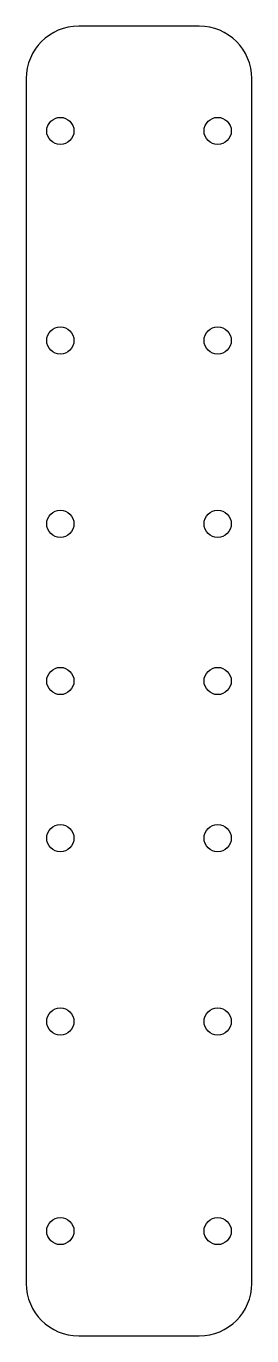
# Model space of a CAD drawing. Header units: millimetres. Extents: x -22 to 22, y -125 to 125.
import ezdxf

# ---------------------------------------------------------------- set-up
doc = ezdxf.new("R2010")
doc.units = ezdxf.units.MM

msp = doc.modelspace()

# ---------------------------------------------------------------- linework, layer by layer
at = {"color": 7, "linetype": 'Continuous', "lineweight": 25}
for p, q in [((11.5, 125), (-11.5, 125)), ((-21.5, 115), (-21.5, -115)), ((21.5, -115), (21.5, 115)), ((-11.5, -125), (11.5, -125))]:
    msp.add_line(p, q, dxfattribs=at)
for centre in [(-15, 105), (15, 105), (-15, 65), (15, 65), (-15, 30), (15, 30), (-15, 0), (15, 0), (-15, -30), (15, -30), (-15, -65), (15, -65), (-15, -105), (15, -105)]:
    msp.add_circle(centre, 2.6, dxfattribs=at)
for centre, start, end in [((11.5, 115), 0, 90), ((-11.5, 115), 90, 180), ((-11.5, -115), 180, 270), ((11.5, -115), 270, 0)]:
    msp.add_arc(centre, 10, start, end, dxfattribs=at)

doc.saveas('drawing.dxf')
